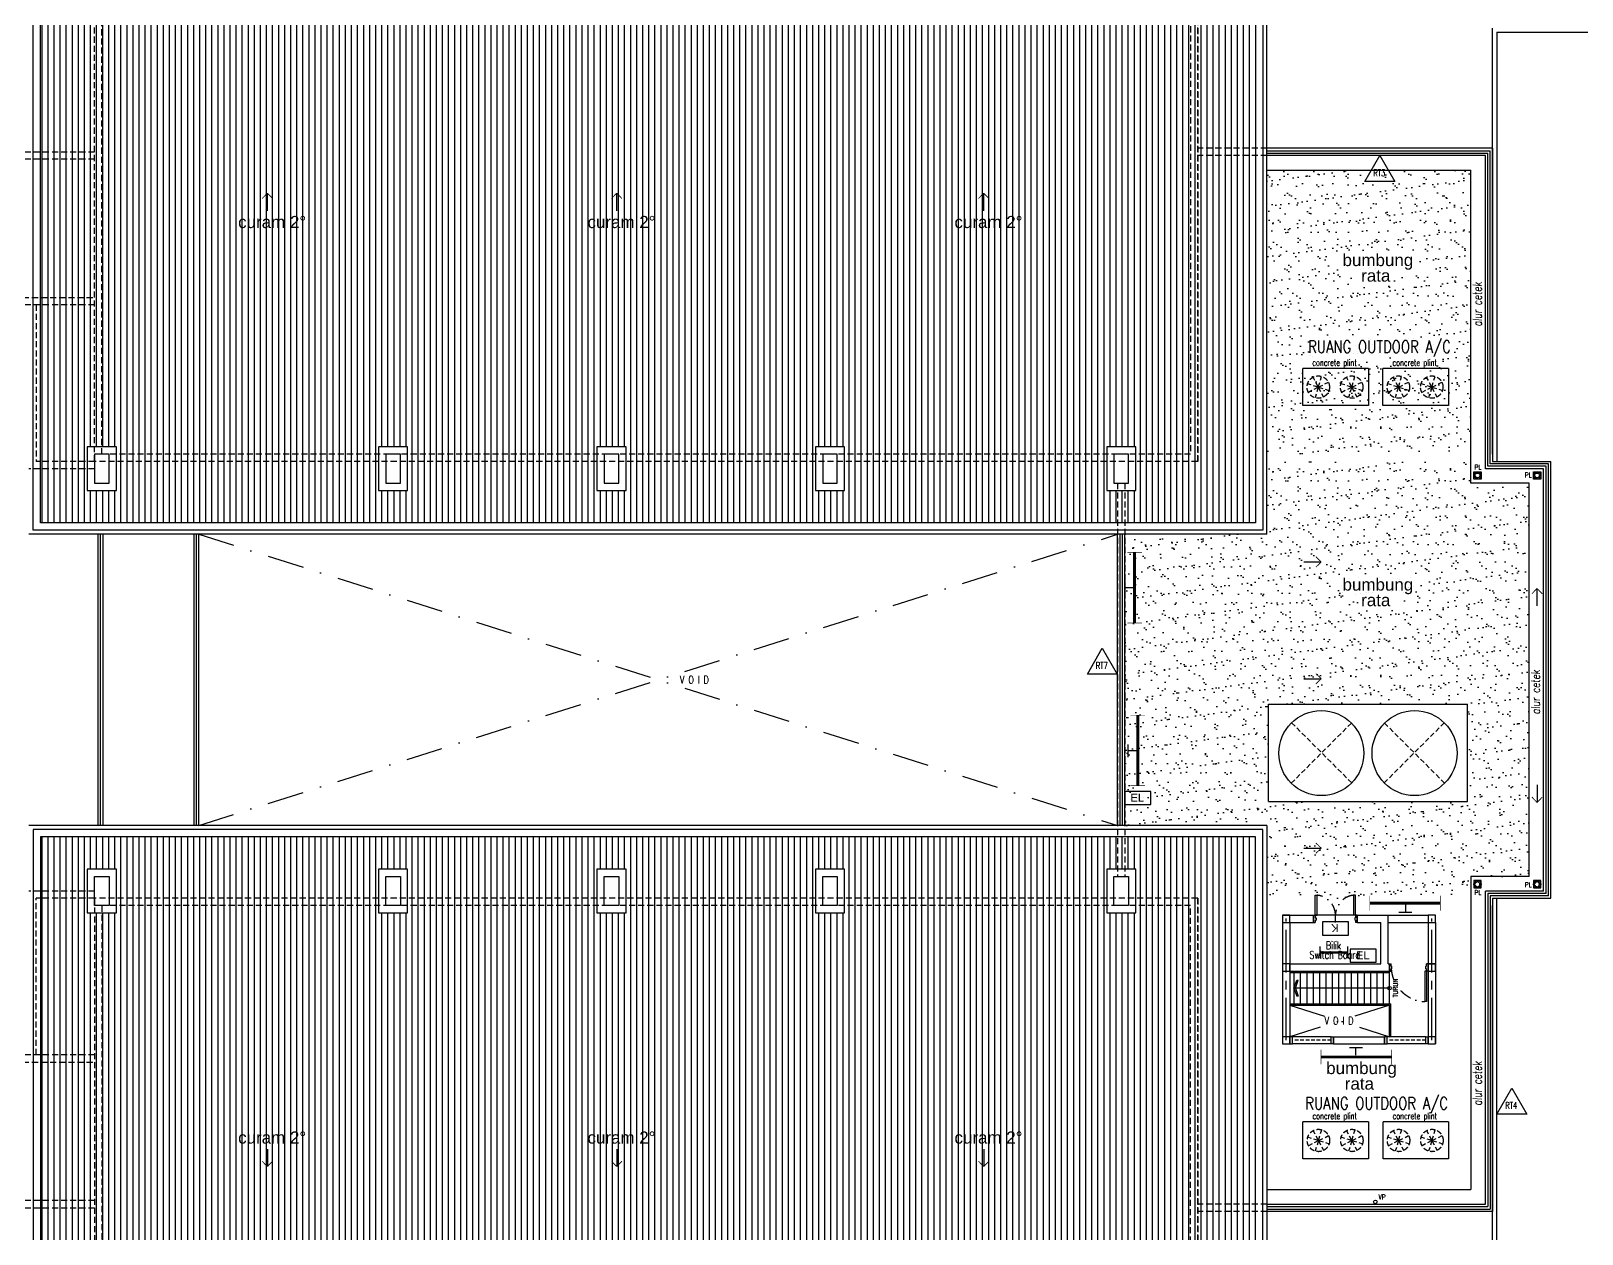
# Model space of a CAD drawing. Header units: inches. Extents: x -34 to 79566, y -40 to 56060.
# Drawn here: x 19816 to 51763, y 18854 to 43633 of the extents above; entities that cross this region are included whole.
import ezdxf
from ezdxf.enums import TextEntityAlignment as Align

# ---------------------------------------------------------------- set-up
doc = ezdxf.new("R2010")
doc.units = ezdxf.units.IN
doc.header["$MEASUREMENT"] = 0
for name, pattern in [('CENTER', [2, 1.25, -0.25, 0.25, -0.25]), ('DASHDOT', [1, 0.5, -0.25, 0, -0.25]), ('DASHED2', [0.375, 0.25, -0.125]), ('HIDDEN', [0.375, 0.25, -0.125])]:
    doc.linetypes.add(name, pattern=pattern)
for name, color, linetype in [('A-ARR', 4, 'Continuous'), ('A-COLUMN', 3, 'Continuous'), ('A-DOOR', 9, 'Continuous'), ('A-ELEV2', 1, 'Continuous'), ('A-FLR SYM', 13, 'Continuous'), ('A-GRID', 8, 'Continuous'), ('A-HATCH', 8, 'Continuous'), ('A-NOTE', 2, 'Continuous'), ('A-PITCH', 9, 'Continuous'), ('A-RAIL SYM', 13, 'Continuous'), ('A-RFLINE', 3, 'Continuous'), ('A-ROOMSYM', 3, 'Continuous'), ('A-RWDP', 4, 'Continuous'), ('A-SANI', 4, 'Continuous'), ('A-STAIR', 2, 'Continuous'), ('A-STAIRH', 8, 'HIDDEN'), ('A-SYM', 8, 'Continuous'), ('A-TXTBOMBA', 7, 'Continuous'), ('A-WALL', 1, 'Continuous'), ('A-WALL BELOW', 4, 'HIDDEN'), ('A-WALL SYM', 13, 'Continuous'), ('A-WIN', 9, 'Continuous'), ('AHT_FITTING', 9, 'Continuous'), ('area', 3, 'Continuous'), ('eLAMPU', 7, 'Continuous'), ('Grid', 8, 'CENTER'), ('lamb(new)', 5, 'Continuous')]:
    doc.layers.add(name, color=color, linetype=linetype)
doc.layers.get('area').off()
doc.styles.add('arial', font='arial.ttf')
doc.styles.add('ARIAL-SPEC', font='arial.ttf', dxfattribs={"height": 200})
doc.styles.add('ROMANS', font='romans.shx', dxfattribs={"width": 0.75, "height": 200})
doc.styles.add('style1', font='romans.shx', dxfattribs={"height": 750})
pattern_1 = [(90, (-93582.23, -334174.21), (-125, 2e-14), [])]

# ---------------------------------------------------------------- blocks, each defined once
blk = doc.blocks.new('FALL')
at = {"layer": 'A-RAIL SYM'}
blk.add_line((0, 0), (724, 0), dxfattribs=at)
at = {"layer": 'A-RAIL SYM', "const_width": 35}
for points in [[(724, 0), (500, 214)], [(724, 0), (500, -214)]]:
    blk.add_lwpolyline(points, dxfattribs=at)
blk = doc.blocks.new('FT2')
at = {"layer": 'A-SANI'}
blk.add_lwpolyline([(150, -150), (150, 0), (0, 0), (0, -150)], close=True, dxfattribs=at)
blk.add_lwpolyline([(66, -124), (66, -136), (84, -136), (84, -124, 10.787298)], format="xyb", close=True, dxfattribs=at)
blk.add_arc((75, -25), 8.84, 354.1775, 185.8225, dxfattribs=at)
blk = doc.blocks.new('YBS 118')
at = {"layer": 'lamb(new)'}
for p, q in [((86608002, -1196899), (86608002, -1196643)), ((86608612, -1196899), (86608612, -1196643))]:
    blk.add_line(p, q, dxfattribs=at)
for points, const_width in [([(86608612, -1196771), (86608002, -1196771)], 50.8), ([(86608002, -1196899), (86608002, -1196643)], 10.2), ([(86608612, -1196899), (86608612, -1196643)], 10.2)]:
    blk.add_lwpolyline(points, dxfattribs=dict(at, const_width=const_width))
blk = doc.blocks.new('eexit')
at = {"layer": 'A-TXTBOMBA', "color": 3, "linetype": 'Continuous'}
for p, q in [((86699882, -1206011), (86699882, -1206171)), ((86700015, -1206171), (86699748, -1206171))]:
    blk.add_line(p, q, dxfattribs=at)
at = {"layer": 'A-TXTBOMBA', "color": 3}
blk.add_lwpolyline([(86700150, -1205751), (86699614, -1205751), (86699614, -1206022), (86700150, -1206022)], close=True, dxfattribs=at)
at = {"layer": 'A-TXTBOMBA', "color": 3, "style": 'arial'}
blk.add_text('K', height=165, dxfattribs=at).set_placement((86699817, -1205977))
blk = doc.blocks.new('Elight')
at = {"layer": 'A-TXTBOMBA', "color": 6}
blk.add_lwpolyline([(86606267, -1196730), (86605731, -1196730), (86605731, -1197001), (86606267, -1197001)], close=True, dxfattribs=at)
at = {"layer": 'A-TXTBOMBA', "color": 6, "style": 'arial'}
blk.add_text('EL', height=164.8, dxfattribs=at).set_placement((86605850, -1196940))
blk = doc.blocks.new('YBC 136')
at = {"layer": 'lamb(new)'}
for points, const_width in [([(86612636, -1195077), (86612636, -1195333)], 10.2), ([(86613856, -1195077), (86613856, -1195333)], 10.2), ([(86612636, -1195205), (86613856, -1195205)], 50.8)]:
    blk.add_lwpolyline(points, dxfattribs=dict(at, const_width=const_width))
blk = doc.blocks.new('ROOFLAMB')
at = {"layer": 'eLAMPU', "color": 5, "linetype": 'Continuous'}
for p, q in [((86700086, -1203746), (86699820, -1203746)), ((86699953, -1203586), (86699953, -1203746))]:
    blk.add_line(p, q, dxfattribs=at)
at = {"layer": 'lamb(new)', "xscale": 1.192219712075198, "yscale": 1.192219712075198, "zscale": 1.192219712075198}
blk.add_blockref('YBC 136', (-16562073, 221396), dxfattribs=at)

msp = doc.modelspace()

# ---------------------------------------------------------------- hatches: boundary and pattern name
at = {"layer": 'A-HATCH'}
h = msp.add_hatch(dxfattribs=at)
h.set_pattern_fill('ANSI31', color=8, scale=1000, angle=45)
h.set_pattern_definition(pattern_1)
h.paths.add_polyline_path([(41973.2, 34168), (42573.2, 34168), (42573.2, 35068), (41973.2, 35068)], flags=16)
h.paths.add_polyline_path([(35973.2, 34168), (36573.2, 34168), (36573.2, 35068), (35973.2, 35068)], flags=16)
h.paths.add_polyline_path([(31473.2, 34168), (32073.2, 34168), (32073.2, 35068), (31473.2, 35068)], flags=16)
h.paths.add_polyline_path([(26973.2, 34168), (27573.2, 34168), (27573.2, 35068), (26973.2, 35068)], flags=16)
h.paths.add_polyline_path([(20973.2, 34168), (21573.2, 34168), (21573.2, 35068), (20973.2, 35068)], flags=16)
edge = h.paths.add_edge_path()
edge.add_line((45188.2, 47583), (19858.2, 47583))
edge.add_line((45038.2, 47583), (45038.2, 33503))
edge.add_line((45038.2, 33503), (20008.2, 33503))
edge.add_line((20008.2, 33503), (20008.2, 47583))
h = msp.add_hatch(dxfattribs=at)
h.set_pattern_fill('AR-SAND', color=8, scale=200)
h.set_pattern_definition([(37.5, (3505.05, -334174.2), (-12.59867, 385.36475), [0, -304, 0, -340, 0, -325]), (7.5, (3505.05, -334174.2), (353.95534, 564.4292), [0, -164, 0, -274, 0, -105]), (327.5, (3259.05, -334174.2), (622.82837, 1.1318), [0, -100, 0, -360, 0, -470]), (317.5, (3259.05, -334174.2), (601.2253, 175.5351), [0, -50, 0, -236, 0, -270])])
h.paths.add_polyline_path([(45273.2, 40768), (45273.2, 40768), (49773.2, 40768), (49773.2, 40768)])
h.paths.add_polyline_path([(45273.2, 40768), (45273.2, 36193), (49473.2, 36193), (49473.2, 40768)])
h.paths.add_polyline_path([(49473.2, 34918), (49473.2, 36193), (45273.2, 36193), (45273.2, 34918)])
h.paths.add_polyline_path([(47152.3, 38403.9), (47878.3, 38403.9), (47878.3, 38776.6), (47152.3, 38776.6)], flags=16)
h.paths.add_polyline_path([(46749.9, 38636.5), (48367.9, 38636.5), (48367.9, 39121.7), (46749.9, 39121.7)], flags=16)
h = msp.add_hatch(dxfattribs=at)
h.set_pattern_fill('AR-SAND', color=8, scale=200)
h.set_pattern_definition([(37.5, (3505.05, -339293.38), (-12.59867, 385.36475), [0, -304, 0, -340, 0, -325]), (7.5, (3505.05, -339293.4), (353.95534, 564.4292), [0, -164, 0, -274, 0, -105]), (327.5, (3259.05, -339293.4), (622.82837, 1.1318), [0, -100, 0, -360, 0, -470]), (317.5, (3259.05, -339293.4), (601.2253, 175.5351), [0, -50, 0, -236, 0, -270])])
h.paths.add_polyline_path([(49773.2, 34318), (49473.2, 34318), (49473.2, 34768), (45273.2, 34768), (45273.2, 33268), (42348.2, 33268), (42348.2, 29068), (49773.2, 29068)])
h.paths.add_polyline_path([(50673.2, 34318), (49773.2, 34318), (49773.2, 29068), (50673.2, 29068)])
h.paths.add_polyline_path([(50673.2, 29068), (49773.2, 29068), (49773.2, 26218), (50673.2, 26218)])
h.paths.add_polyline_path([(49773.2, 29068), (42348.2, 29068), (42348.2, 27268), (45273.2, 27268), (45273.2, 25768), (49473.2, 25768), (49473.2, 26218), (49773.2, 26218)])
h.paths.add_polyline_path([(45304.6, 29765.6), (49404.6, 29765.6), (49404.6, 27765.6), (45304.6, 27765.6)])
h = msp.add_hatch(dxfattribs=at)
h.set_pattern_fill('ANSI31', color=8, scale=1000, angle=45)
h.set_pattern_definition(pattern_1)
h.paths.add_polyline_path([(41973.2, 26368), (42573.2, 26368), (42573.2, 25468), (41973.2, 25468)], flags=16)
h.paths.add_polyline_path([(35973.2, 26368), (36573.2, 26368), (36573.2, 25468), (35973.2, 25468)], flags=16)
h.paths.add_polyline_path([(31473.2, 26368), (32073.2, 26368), (32073.2, 25468), (31473.2, 25468)], flags=16)
h.paths.add_polyline_path([(26973.2, 26368), (27573.2, 26368), (27573.2, 25468), (26973.2, 25468)], flags=16)
h.paths.add_polyline_path([(20973.2, 26368), (21573.2, 26368), (21573.2, 25468), (20973.2, 25468)], flags=16)
edge = h.paths.add_edge_path()
edge.add_line((45188.2, 12953), (19858.2, 12953))
edge.add_line((45038.2, 12953), (45038.2, 27033))
edge.add_line((45038.2, 27033), (20008.2, 27033))
edge.add_line((20008.2, 27033), (20008.2, 12953))

# ---------------------------------------------------------------- linework, layer by layer
at = {"color": 8}
for p, q in [((45273.2, 41168), (49873.2, 41168)), ((45273.2, 41118), (49823.2, 41118)), ((49823.2, 34668), (49823.2, 41118)), ((49873.2, 34718), (49873.2, 41168)), ((47362.7, 36683), (46012.7, 36683)), ((46012.7, 35918), (46012.7, 36683)), ((47362.7, 36683), (47362.7, 35918)), ((49012.7, 36683), (47662.7, 36683)), ((47662.7, 35918), (47662.7, 36683)), ((49012.7, 36683), (49012.7, 35918)), ((47362.7, 35918), (46012.7, 35918)), ((49012.7, 35918), (47662.7, 35918)), ((51023.2, 34668), (49823.2, 34668)), ((51073.2, 34718), (49873.2, 34718)), ((51023.2, 25868), (51023.2, 34668)), ((51073.2, 25818), (51073.2, 34718)), ((42248.2, 27268), (42248.2, 33268)), ((42298.2, 27268), (42298.2, 33268)), ((45304.6, 29765.6), (49404.6, 29765.6)), ((45304.6, 27765.6), (45304.6, 29765.6)), ((49404.6, 27765.6), (49404.6, 29765.6)), ((45304.6, 27765.6), (49404.6, 27765.6)), ((49823.2, 25868), (49823.2, 19418)), ((51023.2, 25868), (49823.2, 25868)), ((49873.2, 25818), (49873.2, 19368)), ((51073.2, 25818), (49873.2, 25818)), ((47062.2, 25418), (46270.2, 25418)), ((47772.7, 25418), (48597.7, 25418)), ((47772.7, 25268), (48597.7, 25268)), ((48597.7, 25268), (48597.7, 24418)), ((48747.7, 25268), (48747.7, 24418)), ((47365.7, 21164.7), (46015.7, 21164.7)), ((46015.7, 20399.7), (46015.7, 21164.7)), ((47365.7, 21164.7), (47365.7, 20399.7)), ((49015.7, 21164.7), (47665.7, 21164.7)), ((47665.7, 20399.7), (47665.7, 21164.7)), ((49015.7, 21164.7), (49015.7, 20399.7)), ((47365.7, 20399.7), (46015.7, 20399.7)), ((49015.7, 20399.7), (47665.7, 20399.7)), ((45273.2, 19418), (49823.2, 19418)), ((45273.2, 19368), (49873.2, 19368))]:
    msp.add_line(p, q, dxfattribs=at)
for points in [[(19858.2, 48983), (45188.2, 48983), (45188.2, 33353), (19858.2, 33353)], [(19858.2, 11553), (45188.2, 11553), (45188.2, 27183), (19858.2, 27183)]]:
    msp.add_lwpolyline(points, close=True, dxfattribs=at)
for centre in [(46394.1, 28758.7), (48315.1, 28758.7)]:
    msp.add_circle(centre, 875, dxfattribs=at)
at = {"layer": 'A-ARR', "color": 8}
msp.add_line((47798.7, 23918), (45829.9, 23918), dxfattribs=at)
msp.add_circle((47798.7, 23918), 35.3, dxfattribs=at)
at = {"layer": 'A-COLUMN', "color": 8}
for points in [[(21123.2, 34318), (21423.2, 34318), (21423.2, 34918), (21123.2, 34918)], [(27123.2, 34318), (27423.2, 34318), (27423.2, 34918), (27123.2, 34918)], [(31623.2, 34318), (31923.2, 34318), (31923.2, 34918), (31623.2, 34918)], [(36123.2, 34318), (36423.2, 34318), (36423.2, 34918), (36123.2, 34918)], [(42123.2, 34318), (42423.2, 34318), (42423.2, 34918), (42123.2, 34918)], [(21123.2, 26218), (21423.2, 26218), (21423.2, 25618), (21123.2, 25618)], [(27123.2, 26218), (27423.2, 26218), (27423.2, 25618), (27123.2, 25618)], [(31623.2, 26218), (31923.2, 26218), (31923.2, 25618), (31623.2, 25618)], [(36123.2, 26218), (36423.2, 26218), (36423.2, 25618), (36123.2, 25618)], [(42123.2, 26218), (42423.2, 26218), (42423.2, 25618), (42123.2, 25618)]]:
    msp.add_lwpolyline(points, close=True, dxfattribs=at)
at = {"layer": 'A-DOOR', "color": 8}
for p, q in [((46270.2, 25418), (46270.2, 25831.3)), ((46270.2, 25831.3), (46308.2, 25831.3)), ((46308.2, 25418), (46308.2, 25831.3)), ((47062.2, 25418), (47062.2, 25831.3)), ((47100.2, 25831.3), (47062.2, 25831.3)), ((47100.2, 25418), (47100.2, 25831.3)), ((46270.2, 25418), (46308.2, 25418)), ((47100.2, 25418), (47062.2, 25418)), ((48524.7, 24268), (48524.7, 23641.1)), ((48562.7, 24268), (48524.7, 24268)), ((48562.7, 24268), (48562.7, 23641.1)), ((48562.7, 23641.1), (48524.7, 23641.1))]:
    msp.add_line(p, q, dxfattribs=at)
at = {"layer": 'A-DOOR', "color": 8, "linetype": 'Continuous'}
for p, q in [((46235.2, 25418), (46235.2, 25268)), ((46235.2, 25268), (46235.2, 25418)), ((46235.2, 25418), (46235.2, 25268)), ((46235.2, 25418), (46270.2, 25418)), ((46235.2, 25418), (46235.2, 25268)), ((46235.2, 25268), (46235.2, 25418)), ((46235.2, 25418), (46235.2, 25268)), ((46235.2, 25268), (46235.2, 25418)), ((46235.2, 25418), (46235.2, 25268)), ((46235.2, 25268), (46270.2, 25268)), ((46270.2, 25418), (46270.2, 25368)), ((46270.2, 25368), (46285.2, 25368)), ((46270.2, 25318), (46285.2, 25318)), ((46270.2, 25318), (46270.2, 25268)), ((46285.2, 25368), (46285.2, 25318)), ((47100.2, 25368), (47085.2, 25368)), ((47085.2, 25368), (47085.2, 25318)), ((47100.2, 25318), (47085.2, 25318)), ((47135.2, 25418), (47100.2, 25418)), ((47100.2, 25418), (47100.2, 25368)), ((47100.2, 25318), (47100.2, 25268)), ((47135.2, 25268), (47100.2, 25268)), ((47135.2, 25268), (47135.2, 25418)), ((47135.2, 25418), (47135.2, 25268)), ((47135.2, 25418), (47135.2, 25268)), ((47135.2, 25268), (47135.2, 25418)), ((47135.2, 25418), (47135.2, 25268)), ((47135.2, 25268), (47135.2, 25418)), ((47135.2, 25418), (47135.2, 25268)), ((47798.7, 24268), (47798.7, 24418)), ((47798.7, 24418), (47798.7, 24268)), ((47798.7, 24268), (47798.7, 24418)), ((47798.7, 24418), (47833.7, 24418)), ((47798.7, 24268), (47798.7, 24418)), ((47798.7, 24418), (47798.7, 24268)), ((47798.7, 24268), (47798.7, 24418)), ((47798.7, 24418), (47798.7, 24268)), ((47798.7, 24268), (47798.7, 24418)), ((47833.7, 24368), (47833.7, 24418)), ((47833.7, 24368), (47848.7, 24368)), ((47833.7, 24318), (47848.7, 24318)), ((47833.7, 24268), (47833.7, 24318)), ((47848.7, 24318), (47848.7, 24368)), ((48562.7, 24368), (48547.7, 24368)), ((48547.7, 24318), (48547.7, 24368)), ((48562.7, 24318), (48547.7, 24318)), ((48562.7, 24368), (48562.7, 24418)), ((48597.7, 24418), (48562.7, 24418)), ((48562.7, 24268), (48562.7, 24318)), ((48597.7, 24418), (48597.7, 24268)), ((48597.7, 24268), (48597.7, 24418)), ((48597.7, 24268), (48597.7, 24418)), ((48597.7, 24418), (48597.7, 24268)), ((48597.7, 24268), (48597.7, 24418)), ((48597.7, 24418), (48597.7, 24268)), ((48597.7, 24268), (48597.7, 24418)), ((47798.7, 24268), (47833.7, 24268)), ((48597.7, 24268), (48562.7, 24268))]:
    msp.add_line(p, q, dxfattribs=at)
at = {"layer": 'A-DOOR', "color": 8, "linetype": 'DASHDOT', "ltscale": 500}
for centre, radius, start, end in [((46270.2, 25418), 415, 0, 84.74628), ((47100.2, 25418), 415, 95.25372, 180), ((48556.2, 24364.4), 724, 183.64738, 267.49985)]:
    msp.add_arc(centre, radius, start, end, dxfattribs=at)
at = {"layer": 'A-ELEV2', "color": 8}
msp.add_line((49773.2, 19468), (49773.2, 25918), dxfattribs=at)
at = {"layer": 'A-GRID', "color": 8, "linetype": 'DASHDOT', "ltscale": 1500}
for p, q in [((23273.2, 33268), (42198.2, 27268)), ((23273.2, 27268), (42198.2, 33268)), ((47798.7, 23568), (45747.7, 22918)), ((45747.7, 23568), (47798.7, 22918))]:
    msp.add_line(p, q, dxfattribs=at)
at = {"layer": 'A-HATCH', "color": 8}
for p, q in [((49923.2, 34918), (49923.2, 43693)), ((50008.2, 43608), (67438.2, 43608)), ((50008.2, 43608), (50008.2, 34768)), ((45273.2, 40768), (49473.2, 40768)), ((49473.2, 34318), (49473.2, 40768)), ((50673.2, 34318), (49473.2, 34318)), ((50673.2, 26218), (50673.2, 34318)), ((21198.2, 27268), (21198.2, 33268)), ((21248.2, 27268), (21248.2, 33268)), ((21298.2, 33268), (21298.2, 27268)), ((23173.2, 27268), (23173.2, 33268)), ((23223.2, 27268), (23223.2, 33268)), ((23273.2, 27268), (23273.2, 33268)), ((50673.2, 26218), (49473.2, 26218)), ((49473.2, 26218), (49473.2, 19768)), ((49923.2, 16843), (49923.2, 25618)), ((50008.2, 16928), (50008.2, 25768)), ((45273.2, 19768), (49473.2, 19768))]:
    msp.add_line(p, q, dxfattribs=at)
at = {"layer": 'A-NOTE', "color": 8, "linetype": 'Continuous', "ltscale": 500}
for p, q in [((45829.9, 23918), (45886.3, 24083.5)), ((45858.7, 23918), (45915.1, 24083.5)), ((45886.3, 24083.5), (45915.1, 24083.5)), ((45829.9, 23918), (45886.3, 23752.5)), ((45858.7, 23918), (45915.1, 23752.5)), ((45915.1, 23752.5), (45886.3, 23752.5))]:
    msp.add_line(p, q, dxfattribs=at)
at = {"layer": 'A-RFLINE', "color": 8}
for p, q in [((45273.2, 33268), (45273.2, 49068)), ((45273.2, 33268), (19773.2, 33268)), ((45273.2, 27268), (19773.2, 27268)), ((45273.2, 27268), (45273.2, 11468))]:
    msp.add_line(p, q, dxfattribs=at)
for points in [[(45038.2, 47583), (45038.2, 33503), (20008.2, 33503), (20008.2, 47583)], [(45038.2, 12953), (45038.2, 27033), (20008.2, 27033), (20008.2, 12953)]]:
    msp.add_lwpolyline(points, dxfattribs=at)
for points in [[(20973.2, 34168), (21573.2, 34168), (21573.2, 35068), (20973.2, 35068)], [(26973.2, 34168), (27573.2, 34168), (27573.2, 35068), (26973.2, 35068)], [(31473.2, 34168), (32073.2, 34168), (32073.2, 35068), (31473.2, 35068)], [(35973.2, 34168), (36573.2, 34168), (36573.2, 35068), (35973.2, 35068)], [(41973.2, 34168), (42573.2, 34168), (42573.2, 35068), (41973.2, 35068)], [(20973.2, 25468), (21573.2, 25468), (21573.2, 26368), (20973.2, 26368)], [(26973.2, 25468), (27573.2, 25468), (27573.2, 26368), (26973.2, 26368)], [(31473.2, 25468), (32073.2, 25468), (32073.2, 26368), (31473.2, 26368)], [(35973.2, 25468), (36573.2, 25468), (36573.2, 26368), (35973.2, 26368)], [(41973.2, 25468), (42573.2, 25468), (42573.2, 26368), (41973.2, 26368)]]:
    msp.add_lwpolyline(points, close=True, dxfattribs=at)
at = {"layer": 'A-RWDP', "color": 8}
for centre, radius in [((49613, 34479.3), 75), ((50838.4, 34479.3), 75), ((49613, 26056.7), 75), ((50838.4, 26056.7), 75), ((47507.3, 19514.4), 37.5)]:
    msp.add_circle(centre, radius, dxfattribs=at)
at = {"layer": 'A-STAIR', "color": 8}
for p, q in [((45747.7, 24243), (47797.7, 24243)), ((45829.9, 24243), (45829.9, 23593)), ((45961.2, 24243), (45961.2, 23593)), ((46092.4, 24243), (46092.4, 23593)), ((46223.7, 24243), (46223.7, 23593)), ((46354.9, 24243), (46354.9, 23593)), ((46486.2, 24243), (46486.2, 23593)), ((46617.4, 24243), (46617.4, 23593)), ((46748.7, 24243), (46748.7, 23593)), ((46879.9, 24243), (46879.9, 23593)), ((47011.2, 24243), (47011.2, 23593)), ((47142.4, 24243), (47142.4, 23593)), ((47273.7, 24243), (47273.7, 23593)), ((47404.9, 24243), (47404.9, 23593)), ((47536.2, 24243), (47536.2, 23593)), ((47667.4, 24243), (47667.4, 23593)), ((47798.7, 23593), (47798.7, 24268)), ((45747.7, 23593), (47823.7, 23593)), ((45747.7, 23593), (47797.7, 23593)), ((45747.7, 23568), (47798.7, 23568)), ((47798.7, 22918), (47798.7, 23568)), ((47823.7, 22918), (47823.7, 23593))]:
    msp.add_line(p, q, dxfattribs=at)
at = {"layer": 'A-STAIRH', "color": 8, "linetype": 'DASHED2', "ltscale": 400}
for p, q in [((46331.5, 36298.4), (46225.2, 36503.1)), ((46331.5, 36298.4), (46398.9, 36519)), ((47019.2, 36298.4), (46913, 36503.1)), ((47019.2, 36298.4), (47086.7, 36519)), ((47981.5, 36298.4), (47875.2, 36503.1)), ((47981.5, 36298.4), (48048.9, 36519)), ((48669.2, 36298.4), (48563, 36503.1)), ((48669.2, 36298.4), (48736.7, 36519)), ((46331.5, 36298.4), (46110.9, 36365.9)), ((46331.5, 36298.4), (46127.7, 36190.4)), ((46331.5, 36298.4), (46264.1, 36077.9)), ((46331.5, 36298.4), (46539.6, 36397.8)), ((46331.5, 36298.4), (46552.1, 36231)), ((46331.5, 36298.4), (46436.9, 36093.3)), ((47019.2, 36298.4), (46798.7, 36365.9)), ((47019.2, 36298.4), (46815.5, 36190.4)), ((47019.2, 36298.4), (46951.8, 36077.9)), ((47019.2, 36298.4), (47227.3, 36397.8)), ((47019.2, 36298.4), (47239.8, 36231)), ((47019.2, 36298.4), (47124.6, 36093.3)), ((47981.5, 36298.4), (47760.9, 36365.9)), ((47981.5, 36298.4), (47777.7, 36190.4)), ((47981.5, 36298.4), (47914.1, 36077.9)), ((47981.5, 36298.4), (48189.6, 36397.8)), ((47981.5, 36298.4), (48202.1, 36231)), ((47981.5, 36298.4), (48086.9, 36093.3)), ((48669.2, 36298.4), (48448.7, 36365.9)), ((48669.2, 36298.4), (48465.5, 36190.4)), ((48669.2, 36298.4), (48601.8, 36077.9)), ((48669.2, 36298.4), (48877.3, 36397.8)), ((48669.2, 36298.4), (48889.8, 36231)), ((48669.2, 36298.4), (48774.6, 36093.3)), ((47012.8, 29377.4), (45775.4, 28140)), ((47019.6, 28146.9), (45782.2, 29384.2)), ((47689.6, 28146.9), (48927, 29384.2)), ((47696.4, 29377.4), (48933.8, 28140)), ((46334.5, 20780.1), (46113.9, 20847.5)), ((46334.5, 20780.1), (46130.7, 20672.1)), ((46334.5, 20780.1), (46228.2, 20984.8)), ((46334.5, 20780.1), (46267.1, 20559.6)), ((46334.5, 20780.1), (46401.9, 21000.7)), ((46334.5, 20780.1), (46542.6, 20879.5)), ((46334.5, 20780.1), (46555.1, 20712.7)), ((46334.5, 20780.1), (46439.9, 20575)), ((47022.2, 20780.1), (46801.7, 20847.5)), ((47022.2, 20780.1), (46818.5, 20672.1)), ((47022.2, 20780.1), (46916, 20984.8)), ((47022.2, 20780.1), (46954.8, 20559.6)), ((47022.2, 20780.1), (47089.7, 21000.7)), ((47022.2, 20780.1), (47230.3, 20879.5)), ((47022.2, 20780.1), (47242.8, 20712.7)), ((47022.2, 20780.1), (47127.6, 20575)), ((47984.5, 20780.1), (47763.9, 20847.5)), ((47984.5, 20780.1), (47780.7, 20672.1)), ((47984.5, 20780.1), (47878.2, 20984.8)), ((47984.5, 20780.1), (47917.1, 20559.6)), ((47984.5, 20780.1), (48051.9, 21000.7)), ((47984.5, 20780.1), (48192.6, 20879.5)), ((47984.5, 20780.1), (48205.1, 20712.7)), ((47984.5, 20780.1), (48089.9, 20575)), ((48672.2, 20780.1), (48451.7, 20847.5)), ((48672.2, 20780.1), (48468.5, 20672.1)), ((48672.2, 20780.1), (48566, 20984.8)), ((48672.2, 20780.1), (48604.8, 20559.6)), ((48672.2, 20780.1), (48739.7, 21000.7)), ((48672.2, 20780.1), (48880.3, 20879.5)), ((48672.2, 20780.1), (48892.8, 20712.7)), ((48672.2, 20780.1), (48777.6, 20575))]:
    msp.add_line(p, q, dxfattribs=at)
for centre in [(46331.5, 36298.4), (47019.2, 36298.4), (47981.5, 36298.4), (48669.2, 36298.4), (46334.5, 20780.1), (47022.2, 20780.1), (47984.5, 20780.1), (48672.2, 20780.1)]:
    msp.add_circle(centre, 230.6, dxfattribs=at)
at = {"layer": 'A-WALL', "color": 8, "linetype": 'Continuous', "ltscale": 900}
for p, q in [((49923.2, 41218), (45273.2, 41218)), ((49773.2, 41068), (45273.2, 41068)), ((45747.7, 22768), (45747.7, 22918)), ((45747.7, 22918), (45747.7, 22768)), ((45747.7, 22768), (45747.7, 22918)), ((46647.7, 22918), (47697.7, 22918)), ((46647.7, 22918), (46647.7, 22768)), ((46647.7, 22768), (46647.7, 22918)), ((46647.7, 22768), (47697.7, 22768)), ((47697.7, 22768), (47697.7, 22918)), ((47697.7, 22918), (47697.7, 22768)), ((47697.7, 22768), (47697.7, 22918)), ((48597.7, 22918), (48597.7, 22768)), ((48597.7, 22768), (48597.7, 22918))]:
    msp.add_line(p, q, dxfattribs=at)
at = {"layer": 'A-WALL', "color": 8}
for p, q in [((49923.2, 41218), (49923.2, 34768)), ((49773.2, 34618), (49773.2, 41068)), ((50973.2, 34618), (49773.2, 34618)), ((49923.2, 34768), (51123.2, 34768)), ((50973.2, 25918), (50973.2, 34618)), ((51123.2, 25768), (51123.2, 34768)), ((42198.2, 27268), (42198.2, 33268)), ((42348.2, 27268), (42348.2, 33268)), ((50973.2, 25918), (49773.2, 25918)), ((49923.2, 25768), (49923.2, 19318)), ((49923.2, 25768), (51123.2, 25768)), ((45597.7, 25418), (46235.2, 25418)), ((45597.7, 25418), (45597.7, 22768)), ((45747.7, 25268), (46235.2, 25268)), ((45747.7, 25268), (45747.7, 22918)), ((46235.2, 25268), (46235.2, 25418)), ((46235.2, 25268), (46235.2, 25418)), ((46260.2, 25418), (46285.2, 25418)), ((47135.2, 25418), (47772.7, 25418)), ((47135.2, 25418), (47160.2, 25418)), ((47135.2, 25268), (47135.2, 25418)), ((47135.2, 25268), (47135.2, 25418)), ((47135.2, 25268), (47622.7, 25268)), ((47135.2, 25268), (47160.2, 25268)), ((47622.7, 24418), (47622.7, 25268)), ((47772.7, 24418), (47772.7, 25418)), ((45747.7, 24418), (47622.7, 24418)), ((47772.7, 24418), (47798.7, 24418)), ((48597.7, 24418), (48747.7, 24418)), ((48747.7, 24418), (48747.7, 22768)), ((45747.7, 24268), (47798.7, 24268)), ((48597.7, 24268), (48597.7, 22918)), ((46647.7, 22768), (46647.7, 22918)), ((48597.7, 22768), (48597.7, 22918)), ((45273.2, 19468), (49773.2, 19468)), ((49923.2, 19318), (45273.2, 19318))]:
    msp.add_line(p, q, dxfattribs=at)
for points in [[(45747.7, 25418), (45597.7, 25418), (45597.7, 25268), (45747.7, 25268)], [(48747.7, 25418), (48597.7, 25418), (48597.7, 25268), (48747.7, 25268)], [(45747.7, 24418), (45597.7, 24418), (45597.7, 24268), (45747.7, 24268)], [(48747.7, 24418), (48597.7, 24418), (48597.7, 24268), (48747.7, 24268)], [(45747.7, 22918), (45597.7, 22918), (45597.7, 22768), (45747.7, 22768)], [(48747.7, 22918), (48597.7, 22918), (48597.7, 22768), (48747.7, 22768)]]:
    msp.add_lwpolyline(points, close=True, dxfattribs=at)
at = {"layer": 'A-WALL BELOW', "color": 8, "ltscale": 500}
for p, q in [((43848.2, 34768), (43848.2, 44218)), ((45273.2, 41218), (43848.2, 41218)), ((14623.2, 41143), (21123.2, 41143)), ((21123.2, 40993), (14773.2, 40993)), ((45273.2, 41068), (43848.2, 41068)), ((14773.2, 38143), (21123.2, 38143)), ((21123.2, 37993), (14623.2, 37993)), ((19923.2, 37993), (19923.2, 34768)), ((21123.2, 34618), (19773.2, 34618)), ((21123.2, 34768), (19923.2, 34768)), ((42198.2, 34318), (42198.2, 26218)), ((42348.2, 34318), (42348.2, 26218)), ((21123.2, 25918), (19773.2, 25918)), ((19923.2, 22543), (19923.2, 25768)), ((21123.2, 25768), (19923.2, 25768)), ((43848.2, 25768), (43848.2, 16318)), ((21123.2, 22543), (14623.2, 22543)), ((14773.2, 22393), (21123.2, 22393)), ((21123.2, 19543), (14773.2, 19543)), ((14623.2, 19393), (21123.2, 19393)), ((45273.2, 19468), (43848.2, 19468)), ((45273.2, 19318), (43848.2, 19318))]:
    msp.add_line(p, q, dxfattribs=at)
for points in [[(21123.2, 45568), (43848.2, 45568), (43848.2, 34768), (21123.2, 34768)], [(21273.2, 45418), (43698.2, 45418), (43698.2, 34918), (21273.2, 34918)], [(21123.2, 14968), (43848.2, 14968), (43848.2, 25768), (21123.2, 25768)], [(21273.2, 15118), (43698.2, 15118), (43698.2, 25618), (21273.2, 25618)]]:
    msp.add_lwpolyline(points, close=True, dxfattribs=at)
at = {"layer": 'A-WALL SYM', "color": 8, "flags": 128}
for points in [[(47598.2, 41068), (47906.2, 40534.5), (47290.1, 40534.5)], [(41882.7, 30919.1), (42190.7, 30385.6), (41574.7, 30385.6)], [(50316.2, 21858.4), (50624.2, 21324.9), (50008.2, 21324.9)]]:
    msp.add_lwpolyline(points, close=True, dxfattribs=at)
at = {"layer": 'A-WIN', "color": 8}
for p, q in [((46597.7, 22918), (45797.7, 22918)), ((46597.7, 22768), (45797.7, 22768)), ((48547.7, 22918), (47747.7, 22918)), ((48547.7, 22768), (47747.7, 22768))]:
    msp.add_line(p, q, dxfattribs=at)
at = {"layer": 'A-WIN', "color": 8, "linetype": 'HIDDEN', "ltscale": 300}
for p, q in [((46597.7, 22843), (45797.7, 22843)), ((48547.7, 22843), (47747.7, 22843))]:
    msp.add_line(p, q, dxfattribs=at)
at = {"layer": 'A-WIN', "color": 8, "linetype": 'Continuous'}
for points in [[(45797.7, 22918), (45747.7, 22918), (45747.7, 22768), (45797.7, 22768)], [(46597.7, 22918), (46647.7, 22918), (46647.7, 22768), (46597.7, 22768)], [(47747.7, 22918), (47697.7, 22918), (47697.7, 22768), (47747.7, 22768)], [(48547.7, 22918), (48597.7, 22918), (48597.7, 22768), (48547.7, 22768)]]:
    msp.add_lwpolyline(points, close=True, dxfattribs=at)
at = {"layer": 'Grid', "color": 8, "ltscale": 700}
for p, q in [((45672.7, 22843), (45672.7, 25353.6)), ((48672.7, 22843), (48672.7, 25353.6))]:
    msp.add_line(p, q, dxfattribs=at)

# ---------------------------------------------------------------- block references
at = {"layer": 'A-PITCH', "color": 8, "yscale": 0.5, "zscale": 0.5}
for p, xscale, rotation in [((24684.1, 39932.1), -0.5, 270), ((31880, 39932.1), -0.5, 270), ((39439.4, 39932.1), -0.5, 270), ((46031, 32696.8), -0.5, 180), ((50838, 31790.1), 0.5, 90), ((46031, 30290.8), -0.5, 180), ((50838, 28103.5), -0.5, 90), ((46031, 26801.2), -0.5, 180), ((24684.1, 20603.9), 0.5, 270), ((31880, 20603.9), 0.5, 270), ((39439.4, 20603.9), 0.5, 270)]:
    msp.add_blockref('FALL', p, dxfattribs=dict(at, xscale=xscale, rotation=rotation))
at = {"layer": 'AHT_FITTING', "color": 8, "extrusion": (1.1e-15, 1.1e-15, -1), "zscale": -1, "rotation": 90.00000053360854}
for p in [(-49688, 34404.3), (-50913.4, 34404.3)]:
    msp.add_blockref('FT2', p, dxfattribs=at)
at = {"layer": 'AHT_FITTING', "color": 8, "extrusion": (1.1e-15, -1.1e-15, -1), "xscale": -1, "zscale": -1, "rotation": 89.99999946639149}
for p in [(-49688, 26131.7), (-50913.4, 26131.7)]:
    msp.add_blockref('FT2', p, dxfattribs=at)
at = {"layer": 'area'}
for name, p, rotation in [('ROOFLAMB', (1246098.7, 86732113.5), 270), ('ROOFLAMB', (1246163.4, 86728759.6), 270), ('eexit', (86746567.2, -1180741.1), 180), ('ROOFLAMB', (86747059.5, -1181050.9), 180)]:
    msp.add_blockref(name, p, dxfattribs=dict(at, rotation=rotation))
for name, p in [('Elight', (-86563387.8, 1224699)), ('ROOFLAMB', (-86651826, 1229220.2)), ('Elight', (-86558740.8, 1221450.6))]:
    msp.add_blockref(name, p, dxfattribs=at)
at = {"layer": 'lamb(new)', "xscale": 0.9296837370623666, "yscale": 0.9296837370623666, "zscale": 0.9296837370623666}
msp.add_blockref('YBS 118', (-80471678.8, 1137271.9), dxfattribs=at)

# ---------------------------------------------------------------- texts
at = {"layer": 'A-FLR SYM', "color": 8, "style": 'ROMANS', "oblique": 5, "width": 0.75}
for p in [(49517.7, 37547.3), (50717.7, 29559.8), (49517.7, 21497.2)]:
    msp.add_text('alur cetek', height=180, rotation=90, dxfattribs=at).set_placement(p, align=Align.TOP_LEFT)
at = {"layer": 'A-FLR SYM', "color": 8, "style": 'ROMANS', "width": 0.75}
for p in [(46209.1, 36738.7), (47859.1, 36738.7), (46212.1, 21220.4), (47862.1, 21220.4)]:
    msp.add_text('concrete plint', height=131.25, dxfattribs=at).set_placement(p)
for s, p in [('V O I D', (33480.7, 30191.2)), ('Switch Board ', (46711.1, 24524.2)), ('Bilik', (46645.5, 24718.6)), ('V O I D', (46760.7, 23168))]:
    msp.add_text(s, height=157.5, dxfattribs=at).set_placement(p, align=Align.CENTER)
at = {"layer": 'A-NOTE', "color": 8, "linetype": 'Continuous', "ltscale": 500, "style": 'ROMANS', "width": 0.75}
msp.add_text('TURUN', height=100, rotation=90, dxfattribs=at).set_placement((47970.5, 23726.1))
at = {"layer": 'A-PITCH', "color": 8, "style": 'ARIAL-SPEC'}
for s, p in [('curam 2%%D', (24081.9, 39823.9)), ('curam 2%%D', (31277.8, 39823.9)), ('curam 2%%D', (38837.2, 39823.9)), ('bumbung', (46830.7, 39040.9)), ('rata', (47214.4, 38720.2)), ('bumbung', (46830.7, 32356.4)), ('rata', (47214.4, 32035.7)), ('bumbung', (46493.6, 22397.2)), ('rata', (46877.3, 22076.5)), ('curam 2%%D', (24081.9, 20965.2)), ('curam 2%%D', (31277.8, 20965.2)), ('curam 2%%D', (38837.2, 20965.2))]:
    msp.add_text(s, height=250, dxfattribs=at).set_placement(p, align=Align.TOP_LEFT)
at = {"layer": 'A-ROOMSYM', "color": 8, "style": 'style1', "width": 0.8}
for p in [(47591.7, 37005), (47534.5, 21421.5)]:
    msp.add_text('RUANG OUTDOOR A/C', height=250, dxfattribs=at).set_placement(p, align=Align.CENTER)
at = {"layer": 'A-SYM', "color": 8, "linetype": 'HIDDEN', "ltscale": 500, "style": 'ROMANS', "width": 0.75}
for s, p in [('PL', (49548.4, 34598.8)), ('PL', (50587.1, 34438.9)), ('PL', (49548.4, 25837.2)), ('PL', (50587.1, 25997.1)), ('VP', (47572.8, 19564))]:
    msp.add_text(s, height=100, dxfattribs=at).set_placement(p)
at = {"layer": 'A-WALL SYM', "color": 8, "style": 'ROMANS', "width": 0.75}
for s, p in [('RT3', (47464.3, 40644.3)), ('RT7', (41748.8, 30495.4)), ('RT4', (50182.3, 21434.7))]:
    msp.add_text(s, height=135, dxfattribs=at).set_placement(p)

doc.saveas('drawing.dxf')
